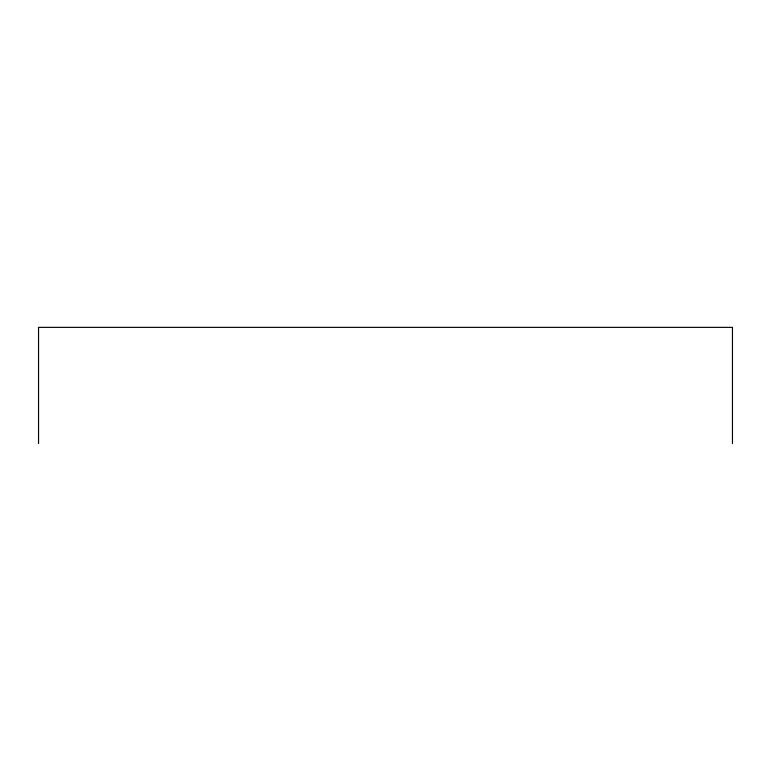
<?xml version="1.0" encoding="UTF-8"?>
<svg xmlns="http://www.w3.org/2000/svg" width="771" height="771" viewBox="0 0 771 771"><rect width="100%" height="100%" fill="white"/><g stroke="black" fill="none" stroke-linecap="round" stroke-linejoin="round"><path stroke-width="1.16" d="M732.45 443.633L732.45 327.367L38.55 327.367L38.55 443.633"/></g></svg>
